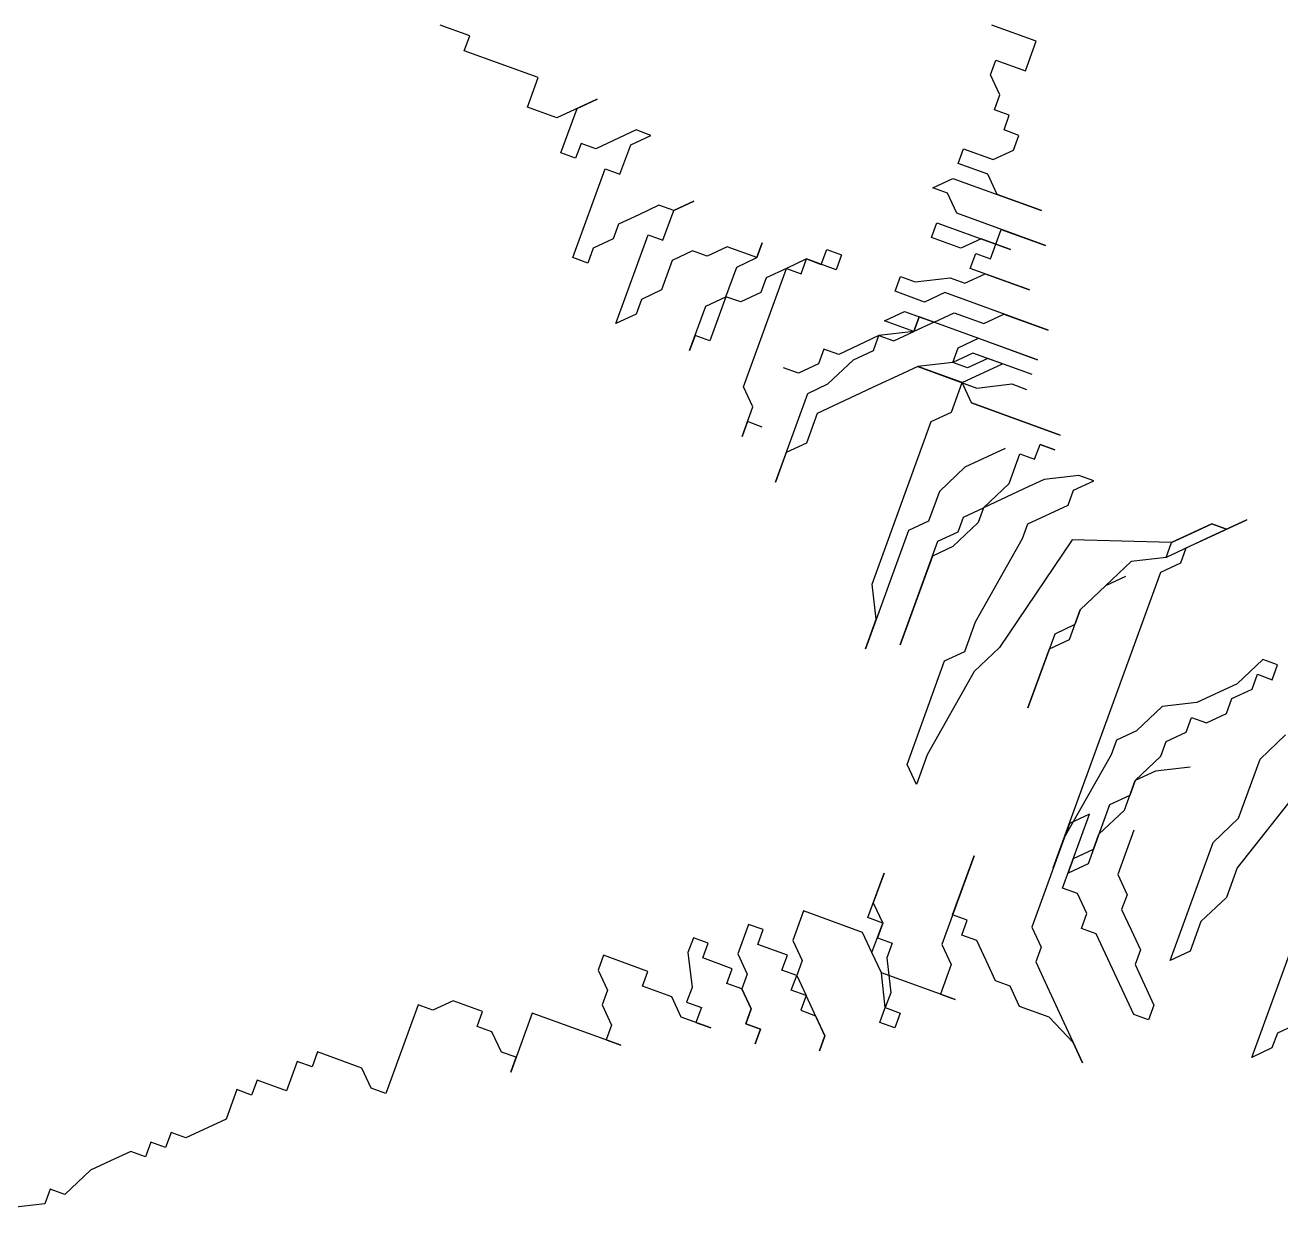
# Model space of a CAD drawing. Header units: inches. Extents: x -50945 to 250244, y -404780 to 18493.
# Drawn here: x 161157.2 to 161278.2, y -19820 to -19706 of the extents above; entities that cross this region are included whole.
import ezdxf

# ---------------------------------------------------------------- set-up
doc = ezdxf.new("R2010")
doc.units = ezdxf.units.IN
doc.header["$MEASUREMENT"] = 0
doc.layers.add('iGo户型优化', color=7, linetype='Continuous')
doc.layers.add('天棚材质标注', color=2, linetype='Continuous', lineweight=5)

# ---------------------------------------------------------------- blocks, each defined once
blk = doc.blocks.new('fbgb')
at = {"layer": 'iGo户型优化', "color": 1, "ltscale": 100}
for p, q in [((58269.05, -119805.86), (58266.2, -119804.82)), ((58323.66, -119806.38), (58319.39, -119804.82)), ((58268.53, -119807.28), (58269.05, -119805.86)), ((58322.62, -119809.22), (58323.66, -119806.38)), ((58275.64, -119809.87), (58268.53, -119807.28)), ((58319.25, -119809.61), (58319.77, -119808.19)), ((58319.77, -119808.19), (58322.62, -119809.22)), ((58274.61, -119812.72), (58275.64, -119809.87)), ((58320.16, -119811.55), (58319.25, -119809.61)), ((58281.34, -119811.94), (58277.45, -119813.75)), ((58279.4, -119812.85), (58281.34, -119811.94)), ((58319.64, -119812.98), (58320.16, -119811.55)), ((58277.45, -119813.75), (58274.61, -119812.72)), ((58277.84, -119817.12), (58279.4, -119812.85)), ((58321.06, -119813.5), (58319.64, -119812.98)), ((58320.55, -119814.92), (58321.06, -119813.5)), ((58285.09, -119814.92), (58281.21, -119816.73)), ((58284.57, -119816.34), (58286.51, -119815.44)), ((58286.51, -119815.44), (58285.09, -119814.92)), ((58321.97, -119815.44), (58320.55, -119814.92)), ((58321.45, -119816.86), (58321.97, -119815.44)), ((58279.26, -119817.64), (58277.84, -119817.12)), ((58279.78, -119816.21), (58279.26, -119817.64)), ((58281.21, -119816.73), (58279.78, -119816.21)), ((58283.53, -119819.19), (58284.57, -119816.34)), ((58316.14, -119818.16), (58316.66, -119816.73)), ((58316.66, -119816.73), (58319.51, -119817.77)), ((58319.51, -119817.77), (58321.45, -119816.86)), ((58318.99, -119819.19), (58316.14, -119818.16)), ((58279, -119827.22), (58282.11, -119818.67)), ((58282.11, -119818.67), (58283.53, -119819.19)), ((58313.68, -119820.49), (58315.63, -119819.58)), ((58315.63, -119819.58), (58324.16, -119822.69)), ((58319.9, -119821.14), (58318.99, -119819.19)), ((58315.11, -119821.01), (58313.68, -119820.49)), ((58288.71, -119822.69), (58290.65, -119821.78)), ((58290.65, -119821.78), (58288.71, -119822.69)), ((58316.01, -119822.95), (58315.11, -119821.01)), ((58324.16, -119822.69), (58319.9, -119821.14)), ((58285.34, -119823.08), (58283.4, -119823.98)), ((58287.28, -119822.17), (58285.34, -119823.08)), ((58288.71, -119822.69), (58287.28, -119822.17)), ((58287.67, -119825.54), (58288.71, -119822.69)), ((58324.55, -119826.06), (58316.01, -119822.95)), ((58283.4, -119823.98), (58282.88, -119825.41)), ((58313.55, -119825.28), (58314.07, -119823.86)), ((58314.07, -119823.86), (58319.76, -119825.93)), ((58319.76, -119825.93), (58320.28, -119824.5)), ((58320.28, -119824.5), (58324.55, -119826.06)), ((58282.88, -119825.41), (58280.94, -119826.31)), ((58283.14, -119833.57), (58286.25, -119825.02)), ((58286.25, -119825.02), (58287.67, -119825.54)), ((58316.4, -119826.32), (58313.55, -119825.28)), ((58318.34, -119825.41), (58316.4, -119826.32)), ((58321.19, -119826.45), (58318.34, -119825.41)), ((58280.94, -119826.31), (58280.42, -119827.74)), ((58290.52, -119826.57), (58288.58, -119827.48)), ((58291.94, -119827.09), (58290.52, -119826.57)), ((58293.88, -119826.19), (58291.94, -119827.09)), ((58296.73, -119827.22), (58293.88, -119826.19)), ((58296.73, -119827.22), (58297.25, -119825.8)), ((58297.25, -119825.8), (58296.73, -119827.22)), ((58302.94, -119827.87), (58303.46, -119826.44)), ((58303.46, -119826.44), (58304.88, -119826.96)), ((58304.88, -119826.96), (58304.36, -119828.39)), ((58317.3, -119828.26), (58317.82, -119826.83)), ((58317.82, -119826.83), (58319.24, -119827.35)), ((58319.24, -119827.35), (58319.76, -119825.93)), ((58319.76, -119825.93), (58321.19, -119826.45)), ((58280.42, -119827.74), (58279, -119827.22)), ((58288.58, -119827.48), (58287.54, -119830.33)), ((58293.75, -119830.98), (58294.79, -119828.13)), ((58294.79, -119828.13), (58296.73, -119827.22)), ((58301.52, -119827.35), (58299.57, -119828.26)), ((58301, -119828.78), (58301.52, -119827.35)), ((58301.52, -119827.35), (58302.94, -119827.87)), ((58304.36, -119828.39), (58301.52, -119827.35)), ((58295.43, -119839.65), (58299.57, -119828.26)), ((58297.63, -119829.16), (58297.11, -119830.59)), ((58299.57, -119828.26), (58297.63, -119829.16)), ((58299.57, -119828.26), (58301, -119828.78)), ((58310.06, -119830.46), (58310.57, -119829.03)), ((58310.57, -119829.03), (58312, -119829.55)), ((58312, -119829.55), (58315.36, -119829.16)), ((58315.36, -119829.16), (58316.78, -119829.68)), ((58316.78, -119829.68), (58318.73, -119828.78)), ((58323, -119830.33), (58317.3, -119828.26)), ((58318.73, -119828.78), (58323, -119830.33)), ((58287.54, -119830.33), (58285.6, -119831.24)), ((58297.11, -119830.59), (58295.17, -119831.49)), ((58312.9, -119831.5), (58310.06, -119830.46)), ((58314.84, -119830.59), (58312.9, -119831.5)), ((58324.81, -119834.21), (58314.84, -119830.59)), ((58285.6, -119831.24), (58285.08, -119832.66)), ((58291.81, -119831.88), (58293.75, -119830.98)), ((58293.75, -119830.98), (58292.19, -119835.25)), ((58295.17, -119831.49), (58293.75, -119830.98)), ((58285.08, -119832.66), (58283.14, -119833.57)), ((58290.25, -119836.16), (58291.81, -119831.88)), ((58309.02, -119833.31), (58310.96, -119832.4)), ((58310.96, -119832.4), (58313.81, -119833.44)), ((58311.86, -119834.34), (58312.38, -119832.92)), ((58312.38, -119832.92), (58311.86, -119834.34)), ((58323.77, -119837.06), (58312.38, -119832.92)), ((58312.38, -119832.92), (58313.81, -119833.44)), ((58313.81, -119833.44), (58315.75, -119832.53)), ((58315.75, -119832.53), (58318.59, -119833.57)), ((58318.59, -119833.57), (58320.54, -119832.66)), ((58320.54, -119832.66), (58324.81, -119834.21)), ((58311.86, -119834.34), (58309.02, -119833.31)), ((58313.81, -119833.44), (58311.86, -119834.34)), ((58290.77, -119834.73), (58290.25, -119836.16)), ((58292.19, -119835.25), (58290.77, -119834.73)), ((58308.5, -119834.73), (58304.62, -119836.54)), ((58307.98, -119836.16), (58308.5, -119834.73)), ((58311.86, -119834.34), (58308.5, -119834.73)), ((58308.5, -119834.73), (58309.92, -119835.25)), ((58309.92, -119835.25), (58311.86, -119834.34)), ((58316.13, -119835.9), (58318.08, -119834.99)), ((58318.08, -119834.99), (58323.77, -119837.06)), ((58303.19, -119836.03), (58302.68, -119837.45)), ((58304.62, -119836.54), (58303.19, -119836.03)), ((58306.04, -119837.06), (58307.98, -119836.16)), ((58315.62, -119837.32), (58316.13, -119835.9)), ((58317.56, -119836.42), (58315.62, -119837.32)), ((58320.4, -119837.45), (58317.56, -119836.42)), ((58300.73, -119838.36), (58299.31, -119837.84)), ((58302.68, -119837.45), (58300.73, -119838.36)), ((58303.58, -119839.39), (58306.04, -119837.06)), ((58312.25, -119837.71), (58310.31, -119838.62)), ((58315.62, -119837.32), (58312.25, -119837.71)), ((58316.52, -119839.26), (58312.25, -119837.71)), ((58312.25, -119837.71), (58317.94, -119839.78)), ((58317.04, -119837.84), (58315.62, -119837.32)), ((58316.52, -119839.26), (58320.4, -119837.45)), ((58318.98, -119836.93), (58317.04, -119837.84)), ((58323.25, -119838.49), (58318.98, -119836.93)), ((58310.31, -119838.62), (58308.37, -119839.52)), ((58296.33, -119841.59), (58295.43, -119839.65)), ((58301.64, -119840.3), (58303.58, -119839.39)), ((58308.37, -119839.52), (58302.54, -119842.24)), ((58315.48, -119842.11), (58316.52, -119839.26)), ((58317.43, -119841.21), (58316.52, -119839.26)), ((58317.94, -119839.78), (58321.31, -119839.39)), ((58321.31, -119839.39), (58322.73, -119839.91)), ((58298.53, -119848.85), (58301.64, -119840.3)), ((58317.43, -119841.21), (58325.96, -119844.31)), ((58325.96, -119844.31), (58317.43, -119841.21)), ((58295.3, -119844.44), (58296.33, -119841.59)), ((58302.54, -119842.24), (58301.51, -119845.09)), ((58313.54, -119843.02), (58315.48, -119842.11)), ((58295.81, -119843.02), (58295.3, -119844.44)), ((58297.24, -119843.54), (58295.81, -119843.02)), ((58307.84, -119858.69), (58313.54, -119843.02)), ((58301.51, -119845.09), (58299.56, -119846)), ((58299.56, -119846), (58298.53, -119848.85)), ((58320.66, -119845.61), (58316.78, -119847.42)), ((58321.04, -119848.98), (58322.08, -119846.13)), ((58322.08, -119846.13), (58323.5, -119846.65)), ((58323.5, -119846.65), (58324.02, -119845.22)), ((58324.02, -119845.22), (58325.45, -119845.74)), ((58325.45, -119845.74), (58324.02, -119845.22)), ((58316.78, -119847.42), (58314.32, -119849.75)), ((58324.41, -119848.59), (58322.47, -119849.49)), ((58327.77, -119848.2), (58324.41, -119848.59)), ((58327.26, -119849.62), (58329.2, -119848.72)), ((58329.2, -119848.72), (58327.77, -119848.2)), ((58314.32, -119849.75), (58313.28, -119852.6)), ((58318.58, -119851.31), (58321.04, -119848.98)), ((58322.47, -119849.49), (58318.58, -119851.31)), ((58326.74, -119851.05), (58327.26, -119849.62)), ((58322.85, -119852.86), (58326.74, -119851.05)), ((58316.12, -119853.64), (58316.64, -119852.21)), ((58316.64, -119852.21), (58318.58, -119851.31)), ((58318.58, -119851.31), (58318.07, -119852.73)), ((58311.34, -119853.51), (58307.19, -119864.9)), ((58313.28, -119852.6), (58311.34, -119853.51)), ((58318.07, -119852.73), (58315.61, -119855.06)), ((58322.34, -119854.28), (58322.85, -119852.86)), ((58340.58, -119852.86), (58336.7, -119854.67)), ((58338.64, -119853.77), (58340.58, -119852.86)), ((58340.06, -119854.29), (58343.95, -119852.47)), ((58343.95, -119852.47), (58340.06, -119854.29)), ((58340.58, -119852.86), (58342.01, -119853.38)), ((58342.01, -119853.38), (58340.58, -119852.86)), ((58310.55, -119864.51), (58314.18, -119854.54)), ((58314.18, -119854.54), (58316.12, -119853.64)), ((58317.8, -119862.31), (58322.34, -119854.28)), ((58327.12, -119854.41), (58320.13, -119864.77)), ((58336.7, -119854.67), (58327.12, -119854.41)), ((58340.06, -119854.29), (58336.18, -119856.1)), ((58336.18, -119856.1), (58336.7, -119854.67)), ((58336.7, -119854.67), (58338.64, -119853.77)), ((58338.12, -119855.19), (58340.06, -119854.29)), ((58313.66, -119855.97), (58310.55, -119864.51)), ((58315.61, -119855.06), (58313.66, -119855.97)), ((58337.6, -119856.62), (58338.12, -119855.19)), ((58332.82, -119856.49), (58330.36, -119858.82)), ((58336.18, -119856.1), (58332.82, -119856.49)), ((58335.66, -119857.52), (58337.6, -119856.62)), ((58325.3, -119886.01), (58335.66, -119857.52)), ((58330.36, -119858.82), (58332.3, -119857.91)), ((58308.23, -119862.05), (58307.84, -119858.69)), ((58330.36, -119858.82), (58327.9, -119861.15)), ((58327.9, -119861.15), (58330.36, -119858.82)), ((58307.19, -119864.9), (58308.23, -119862.05)), ((58326.86, -119864), (58327.9, -119861.15)), ((58327.9, -119861.15), (58327.38, -119862.57)), ((58316.77, -119865.16), (58317.8, -119862.31)), ((58327.38, -119862.57), (58325.44, -119863.48)), ((58325.44, -119863.48), (58322.84, -119870.6)), ((58324.92, -119864.9), (58326.86, -119864)), ((58314.82, -119866.07), (58316.77, -119865.16)), ((58320.13, -119864.77), (58317.67, -119867.1)), ((58322.84, -119870.6), (58324.92, -119864.9)), ((58311.2, -119876.04), (58314.82, -119866.07)), ((58345.49, -119865.94), (58343.03, -119868.27)), ((58346.92, -119866.46), (58345.49, -119865.94)), ((58346.4, -119867.88), (58346.92, -119866.46)), ((58317.67, -119867.1), (58313.14, -119875.13)), ((58344.46, -119868.79), (58344.98, -119867.36)), ((58344.98, -119867.36), (58346.4, -119867.88)), ((58343.03, -119868.27), (58339.15, -119870.08)), ((58342.52, -119869.69), (58344.46, -119868.79)), ((58335.79, -119870.47), (58333.33, -119872.8)), ((58339.15, -119870.08), (58335.79, -119870.47)), ((58342, -119871.12), (58342.52, -119869.69)), ((58338.11, -119872.93), (58338.63, -119871.51)), ((58338.63, -119871.51), (58340.06, -119872.02)), ((58340.06, -119872.02), (58342, -119871.12)), ((58333.33, -119872.8), (58331.38, -119873.71)), ((58336.17, -119873.84), (58338.11, -119872.93)), ((58331.38, -119873.71), (58330.87, -119875.13)), ((58335.65, -119875.26), (58336.17, -119873.84)), ((58345.23, -119875.52), (58347.69, -119873.19)), ((58313.14, -119875.13), (58312.1, -119877.98)), ((58330.87, -119875.13), (58326.33, -119883.16)), ((58333.19, -119877.59), (58335.65, -119875.26)), ((58312.1, -119877.98), (58311.2, -119876.04)), ((58338.5, -119876.3), (58335.14, -119876.69)), ((58343.16, -119881.22), (58345.23, -119875.52)), ((58332.16, -119880.44), (58333.19, -119877.59)), ((58333.19, -119877.59), (58332.68, -119879.02)), ((58335.14, -119876.69), (58333.19, -119877.59)), ((58348.98, -119878.5), (58343.02, -119886.01)), ((58330.73, -119879.92), (58328.66, -119885.62)), ((58332.68, -119879.02), (58330.73, -119879.92)), ((58326.2, -119887.95), (58328.79, -119880.83)), ((58328.79, -119880.83), (58326.85, -119881.74)), ((58329.7, -119882.77), (58332.16, -119880.44)), ((58340.7, -119883.55), (58343.16, -119881.22)), ((58326.85, -119881.74), (58323.22, -119891.71)), ((58333.06, -119882.38), (58331.51, -119886.66)), ((58326.33, -119883.16), (58325.3, -119886.01)), ((58329.18, -119884.2), (58329.7, -119882.77)), ((58336.55, -119894.94), (58340.7, -119883.55)), ((58317.66, -119884.84), (58314.55, -119893.39)), ((58315.59, -119890.54), (58317.66, -119884.84)), ((58327.24, -119885.1), (58329.18, -119884.2)), ((58326.72, -119886.53), (58327.24, -119885.1)), ((58328.66, -119885.62), (58326.72, -119886.53)), ((58343.02, -119886.01), (58341.99, -119888.86)), ((58307.43, -119890.8), (58308.99, -119886.53)), ((58308.99, -119886.53), (58307.95, -119889.37)), ((58331.51, -119886.66), (58332.41, -119888.6)), ((58344.44, -119904.27), (58350.66, -119887.18)), ((58327.62, -119888.47), (58326.2, -119887.95)), ((58328.53, -119890.41), (58327.62, -119888.47)), ((58332.41, -119888.6), (58331.89, -119890.02)), ((58307.95, -119889.37), (58308.86, -119891.32)), ((58341.99, -119888.86), (58339.53, -119891.19)), ((58301.22, -119890.15), (58300.19, -119893)), ((58306.92, -119892.22), (58301.22, -119890.15)), ((58308.86, -119891.32), (58307.43, -119890.8)), ((58317.01, -119891.06), (58315.59, -119890.54)), ((58316.49, -119892.48), (58317.01, -119891.06)), ((58328.01, -119891.84), (58328.53, -119890.41)), ((58331.89, -119890.02), (58332.8, -119891.97)), ((58295.92, -119891.45), (58294.88, -119894.29)), ((58297.34, -119891.96), (58295.92, -119891.45)), ((58296.82, -119893.39), (58297.34, -119891.96)), ((58307.82, -119894.17), (58306.92, -119892.22)), ((58307.82, -119894.17), (58308.86, -119891.32)), ((58308.86, -119891.32), (58308.34, -119892.74)), ((58323.22, -119891.71), (58324.13, -119893.65)), ((58329.43, -119892.35), (58328.01, -119891.84)), ((58332.8, -119891.97), (58333.7, -119893.91)), ((58339.53, -119891.19), (58338.49, -119894.04)), ((58290.61, -119892.74), (58290.09, -119894.16)), ((58292.03, -119893.26), (58290.61, -119892.74)), ((58291.52, -119894.68), (58292.03, -119893.26)), ((58299.67, -119894.42), (58296.82, -119893.39)), ((58300.19, -119893), (58301.09, -119894.94)), ((58308.34, -119892.74), (58309.76, -119893.26)), ((58309.76, -119893.26), (58309.24, -119894.68)), ((58314.55, -119893.39), (58315.46, -119895.33)), ((58317.92, -119893), (58316.49, -119892.48)), ((58318.82, -119894.94), (58317.92, -119893)), ((58330.34, -119894.3), (58329.43, -119892.35)), ((58281.94, -119894.42), (58281.42, -119895.85)), ((58286.21, -119895.98), (58281.94, -119894.42)), ((58290.09, -119894.16), (58290.48, -119897.53)), ((58294.36, -119895.72), (58291.52, -119894.68)), ((58294.88, -119894.29), (58295.78, -119896.24)), ((58299.15, -119895.85), (58299.67, -119894.42)), ((58308.73, -119896.11), (58307.82, -119894.17)), ((58308.73, -119896.11), (58307.82, -119894.17)), ((58309.24, -119894.68), (58309.63, -119898.05)), ((58324.13, -119893.65), (58323.61, -119895.07)), ((58333.05, -119900.12), (58330.34, -119894.3)), ((58333.7, -119893.91), (58333.18, -119895.33)), ((58338.49, -119894.04), (58336.55, -119894.94)), ((58281.42, -119895.85), (58282.33, -119897.79)), ((58293.84, -119897.14), (58294.36, -119895.72)), ((58300.57, -119896.37), (58299.15, -119895.85)), ((58301.09, -119894.94), (58300.57, -119896.37)), ((58315.46, -119895.33), (58314.42, -119898.18)), ((58319.72, -119896.89), (58318.82, -119894.94)), ((58323.61, -119895.07), (58324.51, -119897.01)), ((58333.18, -119895.33), (58334.09, -119897.27)), ((58285.69, -119897.4), (58286.21, -119895.98)), ((58295.27, -119897.66), (58293.84, -119897.14)), ((58295.78, -119896.24), (58295.27, -119897.66)), ((58300.05, -119897.79), (58300.57, -119896.37)), ((58300.57, -119896.37), (58301.48, -119898.31)), ((58315.84, -119898.7), (58308.73, -119896.11)), ((58309.11, -119899.47), (58308.73, -119896.11)), ((58321.15, -119897.4), (58319.72, -119896.89)), ((58324.51, -119897.01), (58326.32, -119900.9)), ((58282.33, -119897.79), (58281.81, -119899.21)), ((58288.54, -119898.44), (58285.69, -119897.4)), ((58290.48, -119897.53), (58289.96, -119898.96)), ((58295.27, -119897.66), (58296.17, -119899.6)), ((58296.17, -119899.6), (58295.27, -119897.66)), ((58301.48, -119898.31), (58300.05, -119897.79)), ((58301.48, -119898.31), (58300.96, -119899.73)), ((58303.29, -119902.19), (58301.48, -119898.31)), ((58309.63, -119898.05), (58309.11, -119899.47)), ((58314.42, -119898.18), (58315.84, -119898.7)), ((58322.05, -119899.35), (58321.15, -119897.4)), ((58334.09, -119897.27), (58334.99, -119899.22)), ((58264.08, -119899.21), (58260.97, -119907.76)), ((58265.5, -119899.73), (58264.08, -119899.21)), ((58267.44, -119898.83), (58265.5, -119899.73)), ((58270.29, -119899.86), (58267.44, -119898.83)), ((58281.81, -119899.21), (58282.71, -119901.16)), ((58289.44, -119900.38), (58288.54, -119898.44)), ((58289.96, -119898.96), (58291.38, -119899.47)), ((58291.38, -119899.47), (58290.86, -119900.9)), ((58308.59, -119900.9), (58309.11, -119899.47)), ((58309.11, -119899.47), (58310.54, -119899.99)), ((58324.9, -119900.38), (58322.05, -119899.35)), ((58334.99, -119899.22), (58334.47, -119900.64)), ((58269.77, -119901.29), (58270.29, -119899.86)), ((58275.08, -119899.99), (58273, -119905.69)), ((58283.62, -119903.1), (58275.08, -119899.99)), ((58292.29, -119901.42), (58289.44, -119900.38)), ((58296.17, -119899.6), (58295.65, -119901.03)), ((58295.65, -119901.03), (58296.17, -119899.6)), ((58300.96, -119899.73), (58302.38, -119900.25)), ((58302.38, -119900.25), (58303.29, -119902.19)), ((58310.54, -119899.99), (58310.02, -119901.42)), ((58327.23, -119902.84), (58324.9, -119900.38)), ((58334.47, -119900.64), (58333.05, -119900.12)), ((58350.78, -119900.12), (58346.9, -119901.94)), ((58271.19, -119901.8), (58269.77, -119901.29)), ((58272.1, -119903.75), (58271.19, -119901.8)), ((58282.71, -119901.16), (58282.19, -119902.58)), ((58290.86, -119900.9), (58292.29, -119901.42)), ((58295.65, -119901.03), (58297.08, -119901.55)), ((58297.08, -119901.55), (58295.65, -119901.03)), ((58297.08, -119901.55), (58296.56, -119902.97)), ((58296.56, -119902.97), (58297.08, -119901.55)), ((58310.02, -119901.42), (58308.59, -119900.9)), ((58326.32, -119900.9), (58327.23, -119902.84)), ((58346.9, -119901.94), (58346.38, -119903.36)), ((58282.19, -119902.58), (58283.62, -119903.1)), ((58303.29, -119902.19), (58302.77, -119903.62)), ((58302.77, -119903.62), (58303.29, -119902.19)), ((58327.23, -119902.84), (58328.13, -119904.78)), ((58328.13, -119904.78), (58327.23, -119902.84)), ((58254.37, -119903.74), (58253.85, -119905.17)), ((58258.64, -119905.3), (58254.37, -119903.74)), ((58273.52, -119904.26), (58272.1, -119903.75)), ((58273, -119905.69), (58273.52, -119904.26)), ((58346.38, -119903.36), (58344.44, -119904.27)), ((58252.43, -119904.65), (58251.39, -119907.5)), ((58253.85, -119905.17), (58252.43, -119904.65)), ((58259.54, -119907.24), (58258.64, -119905.3)), ((58248.55, -119906.46), (58248.03, -119907.89)), ((58251.39, -119907.5), (58248.55, -119906.46)), ((58246.6, -119907.37), (58245.57, -119910.22)), ((58248.03, -119907.89), (58246.6, -119907.37)), ((58260.97, -119907.76), (58259.54, -119907.24)), ((58245.57, -119910.22), (58241.68, -119912.03)), ((58240.26, -119911.51), (58239.74, -119912.94)), ((58241.68, -119912.03), (58240.26, -119911.51)), ((58238.32, -119912.42), (58237.8, -119913.84)), ((58239.74, -119912.94), (58238.32, -119912.42)), ((58236.38, -119913.33), (58234.44, -119914.23)), ((58237.8, -119913.84), (58236.38, -119913.33)), ((58232.49, -119915.14), (58230.03, -119917.47)), ((58234.44, -119914.23), (58232.49, -119915.14)), ((58228.61, -119916.95), (58228.09, -119918.38)), ((58230.03, -119917.47), (58228.61, -119916.95)), ((58228.09, -119918.38), (58224.73, -119918.76))]:
    blk.add_line(p, q, dxfattribs=at)

msp = doc.modelspace()

# ---------------------------------------------------------------- block references
at = {"layer": '天棚材质标注', "color": 1}
msp.add_blockref('fbgb', (102930.96, 100098.81), dxfattribs=at)

doc.saveas('drawing.dxf')
